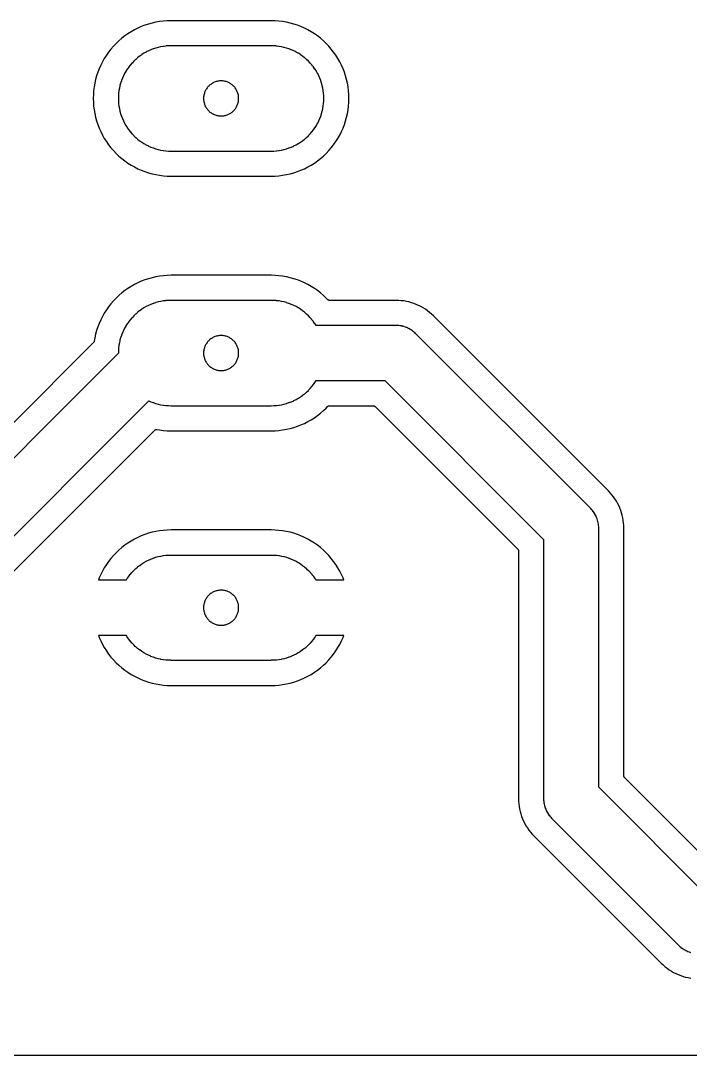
# Model space of a CAD drawing. Header units: millimetres. Extents: x -0.1 to 60, y -80 to 0.1.
# Drawn here: x 16.64 to 30, y -80.05 to -59.41 of the extents above; entities that cross this region are included whole.
import ezdxf

# ---------------------------------------------------------------- set-up
doc = ezdxf.new("R2010")
doc.units = ezdxf.units.MM

msp = doc.modelspace()

# ---------------------------------------------------------------- linework, layer by layer
for points in [[(21.637, -59.409), (19.638, -59.409), (19.561, -59.411), (19.485, -59.417), (19.41, -59.426), (19.335, -59.439), (19.261, -59.456), (19.187, -59.476), (19.115, -59.5), (19.044, -59.527), (18.974, -59.558), (18.906, -59.592), (18.84, -59.63), (18.776, -59.671), (18.714, -59.714), (18.654, -59.761), (18.596, -59.811), (18.541, -59.863), (18.488, -59.919), (18.439, -59.976), (18.392, -60.036), (18.348, -60.098), (18.307, -60.163), (18.27, -60.229), (18.236, -60.297), (18.205, -60.367), (18.177, -60.438), (18.153, -60.51), (18.133, -60.583), (18.117, -60.657), (18.103, -60.732), (18.094, -60.808), (18.089, -60.884), (18.087, -60.96), (18.089, -61.036), (18.094, -61.112), (18.103, -61.188), (18.117, -61.263), (18.133, -61.337), (18.153, -61.41), (18.177, -61.482), (18.205, -61.553), (18.236, -61.623), (18.27, -61.691), (18.307, -61.757), (18.348, -61.822), (18.392, -61.884), (18.439, -61.944), (18.488, -62.001), (18.541, -62.057), (18.596, -62.109), (18.654, -62.159), (18.714, -62.206), (18.776, -62.249), (18.84, -62.29), (18.906, -62.328), (18.974, -62.362), (19.044, -62.393), (19.115, -62.42), (19.187, -62.444), (19.261, -62.464), (19.335, -62.481), (19.41, -62.494), (19.485, -62.503), (19.561, -62.509), (19.638, -62.511), (21.637, -62.511), (21.714, -62.509), (21.79, -62.503), (21.865, -62.494), (21.94, -62.481), (22.014, -62.464), (22.088, -62.444), (22.16, -62.42), (22.231, -62.393), (22.301, -62.362), (22.369, -62.328), (22.435, -62.29), (22.499, -62.249), (22.561, -62.206), (22.621, -62.159), (22.679, -62.109), (22.734, -62.057), (22.787, -62.001), (22.836, -61.944), (22.883, -61.884), (22.927, -61.822), (22.968, -61.757), (23.005, -61.691), (23.039, -61.623), (23.07, -61.553), (23.098, -61.482), (23.122, -61.41), (23.142, -61.337), (23.158, -61.263), (23.172, -61.188), (23.181, -61.112), (23.186, -61.036), (23.188, -60.96), (23.186, -60.884), (23.181, -60.808), (23.172, -60.732), (23.158, -60.657), (23.142, -60.583), (23.122, -60.51), (23.098, -60.438), (23.07, -60.367), (23.039, -60.297), (23.005, -60.229), (22.968, -60.163), (22.927, -60.098), (22.883, -60.036), (22.836, -59.976), (22.787, -59.919), (22.734, -59.863), (22.679, -59.811), (22.621, -59.761), (22.561, -59.714), (22.499, -59.671), (22.435, -59.63), (22.369, -59.592), (22.301, -59.558), (22.231, -59.527), (22.16, -59.5), (22.088, -59.476), (22.014, -59.456), (21.94, -59.439), (21.865, -59.426), (21.79, -59.417), (21.714, -59.411), (21.637, -59.409)], [(21.637, -59.909), (19.637, -59.909), (19.636, -59.91), (19.587, -59.911), (19.585, -59.911), (19.536, -59.914), (19.533, -59.915), (19.485, -59.921), (19.482, -59.921), (19.434, -59.929), (19.431, -59.93), (19.383, -59.941), (19.381, -59.941), (19.334, -59.954), (19.331, -59.955), (19.285, -59.971), (19.282, -59.971), (19.237, -59.989), (19.234, -59.99), (19.189, -60.01), (19.187, -60.011), (19.143, -60.033), (19.141, -60.034), (19.098, -60.058), (19.096, -60.06), (19.055, -60.086), (19.053, -60.087), (19.013, -60.116), (19.011, -60.117), (18.972, -60.147), (18.97, -60.149), (18.933, -60.181), (18.931, -60.182), (18.896, -60.216), (18.894, -60.218), (18.86, -60.254), (18.858, -60.255), (18.826, -60.293), (18.825, -60.295), (18.794, -60.333), (18.793, -60.335), (18.765, -60.375), (18.763, -60.377), (18.737, -60.419), (18.736, -60.421), (18.712, -60.464), (18.71, -60.466), (18.688, -60.51), (18.687, -60.512), (18.667, -60.557), (18.667, -60.559), (18.649, -60.605), (18.648, -60.607), (18.633, -60.654), (18.632, -60.656), (18.619, -60.704), (18.618, -60.706), (18.607, -60.754), (18.607, -60.756), (18.599, -60.805), (18.598, -60.807), (18.592, -60.856), (18.592, -60.858), (18.588, -60.907), (18.588, -60.91), (18.587, -60.959), (18.587, -60.961), (18.588, -61.01), (18.588, -61.013), (18.592, -61.062), (18.592, -61.064), (18.598, -61.113), (18.599, -61.115), (18.607, -61.164), (18.607, -61.166), (18.618, -61.214), (18.619, -61.216), (18.632, -61.264), (18.633, -61.266), (18.648, -61.313), (18.649, -61.315), (18.667, -61.361), (18.667, -61.363), (18.687, -61.408), (18.688, -61.41), (18.71, -61.454), (18.712, -61.456), (18.736, -61.499), (18.737, -61.501), (18.763, -61.543), (18.765, -61.545), (18.793, -61.585), (18.794, -61.587), (18.825, -61.625), (18.826, -61.627), (18.858, -61.665), (18.86, -61.666), (18.894, -61.702), (18.896, -61.704), (18.931, -61.738), (18.933, -61.739), (18.97, -61.771), (18.972, -61.773), (19.011, -61.803), (19.013, -61.804), (19.053, -61.833), (19.055, -61.834), (19.096, -61.86), (19.098, -61.862), (19.141, -61.886), (19.143, -61.887), (19.187, -61.909), (19.189, -61.91), (19.234, -61.93), (19.237, -61.931), (19.282, -61.949), (19.285, -61.949), (19.331, -61.965), (19.334, -61.966), (19.381, -61.979), (19.383, -61.979), (19.431, -61.99), (19.434, -61.991), (19.482, -61.999), (19.485, -61.999), (19.533, -62.005), (19.536, -62.006), (19.585, -62.009), (19.587, -62.009), (19.636, -62.01), (19.637, -62.011), (21.637, -62.011), (21.639, -62.01), (21.688, -62.009), (21.69, -62.009), (21.739, -62.006), (21.742, -62.005), (21.79, -61.999), (21.793, -61.999), (21.841, -61.991), (21.844, -61.99), (21.892, -61.979), (21.894, -61.979), (21.941, -61.966), (21.944, -61.965), (21.99, -61.949), (21.993, -61.949), (22.038, -61.931), (22.041, -61.93), (22.086, -61.91), (22.088, -61.909), (22.132, -61.887), (22.134, -61.886), (22.177, -61.862), (22.179, -61.86), (22.22, -61.834), (22.222, -61.833), (22.262, -61.804), (22.264, -61.803), (22.303, -61.773), (22.305, -61.771), (22.342, -61.739), (22.344, -61.738), (22.379, -61.704), (22.381, -61.702), (22.415, -61.666), (22.417, -61.665), (22.449, -61.627), (22.45, -61.625), (22.481, -61.587), (22.482, -61.585), (22.51, -61.545), (22.512, -61.543), (22.538, -61.501), (22.539, -61.499), (22.563, -61.456), (22.565, -61.454), (22.587, -61.41), (22.588, -61.408), (22.608, -61.363), (22.608, -61.361), (22.626, -61.315), (22.627, -61.313), (22.642, -61.266), (22.643, -61.264), (22.656, -61.216), (22.657, -61.214), (22.668, -61.166), (22.668, -61.164), (22.676, -61.115), (22.677, -61.113), (22.683, -61.064), (22.683, -61.062), (22.687, -61.013), (22.687, -61.01), (22.688, -60.961), (22.688, -60.959), (22.687, -60.91), (22.687, -60.907), (22.683, -60.858), (22.683, -60.856), (22.677, -60.807), (22.676, -60.805), (22.668, -60.756), (22.668, -60.754), (22.657, -60.706), (22.656, -60.704), (22.643, -60.656), (22.642, -60.654), (22.627, -60.607), (22.626, -60.605), (22.608, -60.559), (22.608, -60.557), (22.588, -60.512), (22.587, -60.51), (22.565, -60.466), (22.563, -60.464), (22.539, -60.421), (22.538, -60.419), (22.512, -60.377), (22.51, -60.375), (22.482, -60.335), (22.481, -60.333), (22.45, -60.295), (22.449, -60.293), (22.417, -60.255), (22.415, -60.254), (22.381, -60.218), (22.379, -60.216), (22.344, -60.182), (22.342, -60.181), (22.305, -60.149), (22.303, -60.147), (22.264, -60.117), (22.262, -60.116), (22.222, -60.087), (22.22, -60.086), (22.179, -60.06), (22.177, -60.058), (22.134, -60.034), (22.132, -60.033), (22.088, -60.011), (22.086, -60.01), (22.041, -59.99), (22.038, -59.989), (21.993, -59.971), (21.99, -59.971), (21.944, -59.955), (21.941, -59.954), (21.894, -59.941), (21.892, -59.941), (21.844, -59.93), (21.841, -59.929), (21.793, -59.921), (21.79, -59.921), (21.742, -59.915), (21.739, -59.914), (21.69, -59.911), (21.688, -59.911), (21.639, -59.91), (21.637, -59.909)], [(20.987, -60.96), (20.987, -60.943), (20.986, -60.926), (20.984, -60.909), (20.981, -60.892), (20.977, -60.875), (20.972, -60.858), (20.967, -60.842), (20.961, -60.826), (20.954, -60.81), (20.946, -60.795), (20.938, -60.78), (20.929, -60.766), (20.919, -60.752), (20.908, -60.738), (20.897, -60.725), (20.885, -60.713), (20.873, -60.701), (20.86, -60.689), (20.846, -60.679), (20.832, -60.669), (20.817, -60.66), (20.802, -60.651), (20.787, -60.644), (20.771, -60.637), (20.755, -60.63), (20.739, -60.625), (20.723, -60.621), (20.706, -60.617), (20.689, -60.614), (20.672, -60.612), (20.655, -60.61), (20.637, -60.61), (20.62, -60.61), (20.603, -60.612), (20.586, -60.614), (20.569, -60.617), (20.552, -60.621), (20.536, -60.625), (20.52, -60.63), (20.504, -60.637), (20.488, -60.644), (20.473, -60.651), (20.458, -60.66), (20.443, -60.669), (20.429, -60.679), (20.415, -60.689), (20.402, -60.701), (20.39, -60.713), (20.378, -60.725), (20.367, -60.738), (20.356, -60.752), (20.346, -60.766), (20.337, -60.78), (20.329, -60.795), (20.321, -60.81), (20.314, -60.826), (20.308, -60.842), (20.303, -60.858), (20.298, -60.875), (20.294, -60.892), (20.291, -60.909), (20.289, -60.926), (20.288, -60.943), (20.288, -60.96), (20.288, -60.977), (20.289, -60.994), (20.291, -61.011), (20.294, -61.028), (20.298, -61.045), (20.303, -61.062), (20.308, -61.078), (20.314, -61.094), (20.321, -61.11), (20.329, -61.125), (20.337, -61.14), (20.346, -61.154), (20.356, -61.168), (20.367, -61.182), (20.378, -61.195), (20.39, -61.207), (20.402, -61.219), (20.415, -61.231), (20.429, -61.241), (20.443, -61.251), (20.458, -61.26), (20.473, -61.269), (20.488, -61.276), (20.504, -61.283), (20.52, -61.29), (20.536, -61.295), (20.552, -61.299), (20.569, -61.303), (20.586, -61.306), (20.603, -61.308), (20.62, -61.31), (20.637, -61.31), (20.655, -61.31), (20.672, -61.308), (20.689, -61.306), (20.706, -61.303), (20.723, -61.299), (20.739, -61.295), (20.755, -61.29), (20.771, -61.283), (20.787, -61.276), (20.802, -61.269), (20.817, -61.26), (20.832, -61.251), (20.846, -61.241), (20.86, -61.231), (20.873, -61.219), (20.885, -61.207), (20.897, -61.195), (20.908, -61.182), (20.919, -61.168), (20.929, -61.154), (20.938, -61.14), (20.946, -61.125), (20.954, -61.11), (20.961, -61.094), (20.967, -61.078), (20.972, -61.062), (20.977, -61.045), (20.981, -61.028), (20.984, -61.011), (20.986, -60.994), (20.987, -60.977), (20.987, -60.96)], [(30.583, -76.405), (28.688, -74.509), (28.686, -74.508), (28.684, -74.506), (28.683, -74.504), (28.681, -74.502), (28.68, -74.5), (28.679, -74.498), (28.678, -74.496), (28.677, -74.493), (28.676, -74.491), (28.675, -74.489), (28.675, -74.486), (28.674, -74.484), (28.674, -74.481), (28.673, -74.479), (28.673, -74.477), (28.673, -74.474), (28.673, -69.533), (28.672, -69.481), (28.668, -69.43), (28.662, -69.378), (28.653, -69.328), (28.642, -69.277), (28.628, -69.228), (28.612, -69.179), (28.593, -69.13), (28.572, -69.083), (28.549, -69.037), (28.524, -68.992), (28.496, -68.949), (28.466, -68.907), (28.435, -68.866), (28.401, -68.827), (28.365, -68.789), (24.873, -65.298), (24.835, -65.262), (24.796, -65.228), (24.756, -65.196), (24.714, -65.167), (24.67, -65.139), (24.625, -65.114), (24.579, -65.09), (24.532, -65.069), (24.484, -65.051), (24.435, -65.035), (24.385, -65.021), (24.335, -65.01), (24.284, -65.001), (24.233, -64.995), (24.182, -64.991), (24.129, -64.989), (22.799, -64.989), (22.797, -64.989), (22.794, -64.989), (22.792, -64.989), (22.789, -64.988), (22.787, -64.988), (22.784, -64.987), (22.782, -64.986), (22.78, -64.985), (22.777, -64.984), (22.775, -64.983), (22.773, -64.982), (22.771, -64.981), (22.769, -64.979), (22.767, -64.977), (22.765, -64.976), (22.763, -64.974), (22.734, -64.943), (22.679, -64.891), (22.621, -64.841), (22.561, -64.794), (22.499, -64.751), (22.435, -64.71), (22.369, -64.672), (22.301, -64.638), (22.231, -64.607), (22.16, -64.58), (22.088, -64.556), (22.014, -64.536), (21.94, -64.519), (21.865, -64.506), (21.79, -64.497), (21.714, -64.491), (21.637, -64.489), (19.638, -64.489), (19.561, -64.491), (19.485, -64.497), (19.41, -64.506), (19.335, -64.519), (19.261, -64.536), (19.187, -64.556), (19.115, -64.58), (19.044, -64.607), (18.974, -64.638), (18.906, -64.672), (18.84, -64.71), (18.776, -64.751), (18.714, -64.794), (18.654, -64.841), (18.596, -64.891), (18.541, -64.943), (18.488, -64.999), (18.439, -65.056), (18.392, -65.116), (18.348, -65.178), (18.307, -65.243), (18.27, -65.309), (18.236, -65.377), (18.205, -65.447), (18.177, -65.518), (18.153, -65.59), (18.133, -65.663), (18.117, -65.737), (18.105, -65.804), (18.104, -65.806), (18.104, -65.809), (18.103, -65.811), (18.102, -65.814), (18.101, -65.816), (18.1, -65.818), (18.099, -65.821), (18.098, -65.823), (18.096, -65.825), (18.094, -65.827), (18.093, -65.829), (18.091, -65.831), (14.809, -69.113)], [(30.39, -76.92), (28.173, -74.702), (28.173, -69.532), (28.173, -69.531), (28.172, -69.507), (28.172, -69.504), (28.17, -69.48), (28.17, -69.477), (28.167, -69.453), (28.167, -69.451), (28.162, -69.426), (28.162, -69.424), (28.157, -69.4), (28.156, -69.398), (28.149, -69.374), (28.149, -69.372), (28.141, -69.348), (28.14, -69.346), (28.131, -69.323), (28.13, -69.321), (28.12, -69.298), (28.119, -69.296), (28.108, -69.274), (28.107, -69.272), (28.095, -69.251), (28.094, -69.249), (28.081, -69.228), (28.079, -69.226), (28.065, -69.206), (28.064, -69.204), (28.049, -69.184), (28.047, -69.182), (28.031, -69.164), (28.029, -69.162), (28.012, -69.144), (28.012, -69.143), (24.519, -65.651), (24.518, -65.65), (24.5, -65.633), (24.499, -65.631), (24.48, -65.615), (24.478, -65.614), (24.459, -65.599), (24.457, -65.597), (24.437, -65.583), (24.435, -65.582), (24.414, -65.569), (24.412, -65.567), (24.39, -65.555), (24.388, -65.554), (24.366, -65.543), (24.364, -65.542), (24.342, -65.532), (24.339, -65.531), (24.317, -65.522), (24.314, -65.522), (24.291, -65.514), (24.289, -65.513), (24.265, -65.507), (24.263, -65.506), (24.239, -65.501), (24.236, -65.5), (24.212, -65.496), (24.21, -65.496), (24.185, -65.493), (24.183, -65.492), (24.158, -65.49), (24.156, -65.49), (24.131, -65.49), (24.13, -65.49), (22.532, -65.49), (22.512, -65.457), (22.51, -65.455), (22.482, -65.415), (22.481, -65.413), (22.45, -65.375), (22.449, -65.373), (22.417, -65.335), (22.415, -65.334), (22.381, -65.298), (22.379, -65.296), (22.344, -65.262), (22.342, -65.261), (22.305, -65.229), (22.303, -65.227), (22.264, -65.197), (22.262, -65.196), (22.222, -65.167), (22.22, -65.166), (22.179, -65.14), (22.177, -65.138), (22.134, -65.114), (22.132, -65.113), (22.088, -65.091), (22.086, -65.09), (22.041, -65.07), (22.038, -65.069), (21.993, -65.051), (21.99, -65.051), (21.944, -65.035), (21.941, -65.034), (21.894, -65.021), (21.892, -65.021), (21.844, -65.01), (21.841, -65.009), (21.793, -65.001), (21.79, -65.001), (21.742, -64.995), (21.739, -64.994), (21.69, -64.991), (21.688, -64.991), (21.639, -64.99), (21.637, -64.989), (19.637, -64.989), (19.636, -64.99), (19.587, -64.991), (19.585, -64.991), (19.536, -64.994), (19.533, -64.995), (19.485, -65.001), (19.482, -65.001), (19.434, -65.009), (19.431, -65.01), (19.383, -65.021), (19.381, -65.021), (19.334, -65.034), (19.331, -65.035), (19.285, -65.051), (19.282, -65.051), (19.237, -65.069), (19.234, -65.07), (19.189, -65.09), (19.187, -65.091), (19.143, -65.113), (19.141, -65.114), (19.098, -65.138), (19.096, -65.14), (19.055, -65.166), (19.053, -65.167), (19.013, -65.196), (19.011, -65.197), (18.972, -65.227), (18.97, -65.229), (18.933, -65.261), (18.931, -65.262), (18.896, -65.296), (18.894, -65.298), (18.86, -65.334), (18.858, -65.335), (18.826, -65.373), (18.825, -65.375), (18.794, -65.413), (18.793, -65.415), (18.765, -65.455), (18.763, -65.457), (18.737, -65.499), (18.736, -65.501), (18.712, -65.544), (18.71, -65.546), (18.688, -65.59), (18.687, -65.592), (18.667, -65.637), (18.667, -65.639), (18.649, -65.685), (18.648, -65.687), (18.633, -65.734), (18.632, -65.736), (18.619, -65.784), (18.618, -65.786), (18.607, -65.834), (18.607, -65.836), (18.599, -65.885), (18.598, -65.887), (18.592, -65.936), (18.592, -65.938), (18.588, -65.987), (18.588, -65.99), (18.587, -66.039), (18.587, -66.041), (18.587, -66.042), (14.923, -69.707)], [(20.987, -66.04), (20.987, -66.023), (20.986, -66.006), (20.984, -65.989), (20.981, -65.972), (20.977, -65.955), (20.972, -65.938), (20.967, -65.922), (20.961, -65.906), (20.954, -65.89), (20.946, -65.875), (20.938, -65.86), (20.929, -65.846), (20.919, -65.832), (20.908, -65.818), (20.897, -65.805), (20.885, -65.793), (20.873, -65.781), (20.86, -65.769), (20.846, -65.759), (20.832, -65.749), (20.817, -65.74), (20.802, -65.731), (20.787, -65.724), (20.771, -65.717), (20.755, -65.71), (20.739, -65.705), (20.723, -65.701), (20.706, -65.697), (20.689, -65.694), (20.672, -65.692), (20.655, -65.69), (20.637, -65.69), (20.62, -65.69), (20.603, -65.692), (20.586, -65.694), (20.569, -65.697), (20.552, -65.701), (20.536, -65.705), (20.52, -65.71), (20.504, -65.717), (20.488, -65.724), (20.473, -65.731), (20.458, -65.74), (20.443, -65.749), (20.429, -65.759), (20.415, -65.769), (20.402, -65.781), (20.39, -65.793), (20.378, -65.805), (20.367, -65.818), (20.356, -65.832), (20.346, -65.846), (20.337, -65.86), (20.329, -65.875), (20.321, -65.89), (20.314, -65.906), (20.308, -65.922), (20.303, -65.938), (20.298, -65.955), (20.294, -65.972), (20.291, -65.989), (20.289, -66.006), (20.288, -66.023), (20.288, -66.04), (20.288, -66.057), (20.289, -66.074), (20.291, -66.091), (20.294, -66.108), (20.298, -66.125), (20.303, -66.142), (20.308, -66.158), (20.314, -66.174), (20.321, -66.19), (20.329, -66.205), (20.337, -66.22), (20.346, -66.234), (20.356, -66.248), (20.367, -66.262), (20.378, -66.275), (20.39, -66.287), (20.402, -66.299), (20.415, -66.311), (20.429, -66.321), (20.443, -66.331), (20.458, -66.34), (20.473, -66.349), (20.488, -66.356), (20.504, -66.363), (20.52, -66.37), (20.536, -66.375), (20.552, -66.379), (20.569, -66.383), (20.586, -66.386), (20.603, -66.388), (20.62, -66.39), (20.637, -66.39), (20.655, -66.39), (20.672, -66.388), (20.689, -66.386), (20.706, -66.383), (20.723, -66.379), (20.739, -66.375), (20.755, -66.37), (20.771, -66.363), (20.787, -66.356), (20.802, -66.349), (20.817, -66.34), (20.832, -66.331), (20.846, -66.321), (20.86, -66.311), (20.873, -66.299), (20.885, -66.287), (20.897, -66.275), (20.908, -66.262), (20.919, -66.248), (20.929, -66.234), (20.938, -66.22), (20.946, -66.205), (20.954, -66.19), (20.961, -66.174), (20.967, -66.158), (20.972, -66.142), (20.977, -66.125), (20.981, -66.108), (20.984, -66.091), (20.986, -66.074), (20.987, -66.057), (20.987, -66.04)], [(15.701, -70.485), (19.194, -66.992), (19.234, -67.01), (19.237, -67.011), (19.282, -67.029), (19.285, -67.029), (19.331, -67.045), (19.334, -67.046), (19.381, -67.059), (19.383, -67.059), (19.431, -67.07), (19.434, -67.071), (19.482, -67.079), (19.485, -67.079), (19.533, -67.085), (19.536, -67.086), (19.585, -67.089), (19.587, -67.089), (19.636, -67.09), (19.637, -67.091), (21.637, -67.091), (21.639, -67.09), (21.688, -67.089), (21.69, -67.089), (21.739, -67.086), (21.742, -67.085), (21.79, -67.079), (21.793, -67.079), (21.841, -67.071), (21.844, -67.07), (21.892, -67.059), (21.894, -67.059), (21.941, -67.046), (21.944, -67.045), (21.99, -67.029), (21.993, -67.029), (22.038, -67.011), (22.041, -67.01), (22.086, -66.99), (22.088, -66.989), (22.132, -66.967), (22.134, -66.966), (22.177, -66.942), (22.179, -66.94), (22.22, -66.914), (22.222, -66.913), (22.262, -66.884), (22.264, -66.883), (22.303, -66.853), (22.305, -66.851), (22.342, -66.819), (22.344, -66.818), (22.379, -66.784), (22.381, -66.782), (22.415, -66.746), (22.417, -66.745), (22.449, -66.707), (22.45, -66.705), (22.481, -66.667), (22.482, -66.665), (22.51, -66.625), (22.512, -66.623), (22.532, -66.59), (23.902, -66.59), (27.072, -69.76), (27.072, -74.93), (27.072, -74.931), (27.073, -74.956), (27.073, -74.958), (27.075, -74.983), (27.075, -74.985), (27.078, -75.01), (27.078, -75.012), (27.083, -75.036), (27.083, -75.039), (27.088, -75.063), (27.089, -75.065), (27.096, -75.089), (27.096, -75.091), (27.104, -75.114), (27.105, -75.117), (27.114, -75.139), (27.115, -75.142), (27.125, -75.164), (27.126, -75.166), (27.137, -75.188), (27.138, -75.19), (27.15, -75.212), (27.151, -75.214), (27.164, -75.235), (27.166, -75.237), (27.18, -75.257), (27.181, -75.259), (27.196, -75.278), (27.198, -75.28), (27.214, -75.299), (27.216, -75.3), (27.233, -75.318), (27.233, -75.319), (29.773, -77.859), (29.774, -77.86), (29.792, -77.877), (29.794, -77.879), (29.812, -77.895), (29.814, -77.896), (29.834, -77.911), (29.836, -77.913), (29.856, -77.927), (29.858, -77.928), (29.879, -77.941), (29.881, -77.943), (29.902, -77.955), (29.904, -77.956), (29.926, -77.967), (29.928, -77.968), (29.951, -77.978), (29.953, -77.979), (29.976, -77.988), (29.978, -77.988), (30.002, -77.996)], [(16.295, -70.599), (19.314, -67.579), (19.316, -67.577), (19.318, -67.576), (19.32, -67.574), (19.322, -67.573), (19.324, -67.572), (19.326, -67.57), (19.328, -67.569), (19.33, -67.568), (19.332, -67.567), (19.335, -67.567), (19.337, -67.566), (19.339, -67.565), (19.342, -67.565), (19.344, -67.565), (19.346, -67.564), (19.349, -67.564), (19.351, -67.564), (19.353, -67.564), (19.356, -67.565), (19.358, -67.565), (19.41, -67.574), (19.485, -67.583), (19.561, -67.589), (19.638, -67.591), (21.637, -67.591), (21.714, -67.589), (21.79, -67.583), (21.865, -67.574), (21.94, -67.561), (22.014, -67.544), (22.088, -67.524), (22.16, -67.5), (22.231, -67.473), (22.301, -67.442), (22.369, -67.408), (22.435, -67.37), (22.499, -67.329), (22.561, -67.286), (22.621, -67.239), (22.679, -67.189), (22.734, -67.137), (22.763, -67.106), (22.765, -67.104), (22.767, -67.103), (22.768, -67.101), (22.77, -67.1), (22.772, -67.099), (22.774, -67.097), (22.776, -67.096), (22.779, -67.095), (22.781, -67.094), (22.783, -67.093), (22.785, -67.093), (22.788, -67.092), (22.79, -67.091), (22.792, -67.091), (22.795, -67.091), (22.797, -67.091), (22.799, -67.091), (23.674, -67.091), (23.677, -67.091), (23.679, -67.091), (23.681, -67.091), (23.684, -67.092), (23.686, -67.092), (23.689, -67.093), (23.691, -67.093), (23.693, -67.094), (23.696, -67.095), (23.698, -67.096), (23.7, -67.098), (23.702, -67.099), (23.704, -67.1), (23.706, -67.102), (23.708, -67.104), (23.709, -67.105), (26.557, -69.953), (26.559, -69.955), (26.561, -69.957), (26.562, -69.959), (26.564, -69.961), (26.565, -69.963), (26.566, -69.965), (26.567, -69.967), (26.568, -69.969), (26.569, -69.972), (26.57, -69.974), (26.57, -69.976), (26.571, -69.979), (26.571, -69.981), (26.572, -69.983), (26.572, -69.986), (26.572, -69.988), (26.572, -74.929), (26.573, -74.982), (26.577, -75.033), (26.583, -75.084), (26.592, -75.135), (26.603, -75.185), (26.617, -75.235), (26.633, -75.284), (26.652, -75.332), (26.673, -75.379), (26.696, -75.425), (26.721, -75.47), (26.749, -75.514), (26.779, -75.556), (26.81, -75.596), (26.844, -75.635), (26.88, -75.673), (29.419, -78.212), (29.457, -78.248), (29.496, -78.282), (29.537, -78.314), (29.579, -78.343), (29.622, -78.371), (29.667, -78.396), (29.713, -78.42), (29.76, -78.441), (29.809, -78.459), (29.858, -78.475), (29.907, -78.489), (29.958, -78.5), (30.008, -78.509)], [(18.191, -70.563), (18.747, -70.563), (18.763, -70.537), (18.765, -70.535), (18.793, -70.495), (18.794, -70.493), (18.825, -70.455), (18.826, -70.453), (18.858, -70.415), (18.86, -70.414), (18.894, -70.378), (18.896, -70.376), (18.931, -70.342), (18.933, -70.341), (18.97, -70.309), (18.972, -70.307), (19.011, -70.277), (19.013, -70.276), (19.053, -70.247), (19.055, -70.246), (19.096, -70.22), (19.098, -70.218), (19.141, -70.194), (19.143, -70.193), (19.187, -70.171), (19.189, -70.17), (19.234, -70.15), (19.237, -70.149), (19.282, -70.131), (19.285, -70.131), (19.331, -70.115), (19.334, -70.114), (19.381, -70.101), (19.383, -70.101), (19.431, -70.09), (19.434, -70.089), (19.482, -70.081), (19.485, -70.081), (19.533, -70.075), (19.536, -70.074), (19.585, -70.071), (19.587, -70.071), (19.636, -70.07), (19.637, -70.069), (21.637, -70.069), (21.639, -70.07), (21.688, -70.071), (21.69, -70.071), (21.739, -70.074), (21.742, -70.075), (21.79, -70.081), (21.793, -70.081), (21.841, -70.089), (21.844, -70.09), (21.892, -70.101), (21.894, -70.101), (21.941, -70.114), (21.944, -70.115), (21.99, -70.131), (21.993, -70.131), (22.038, -70.149), (22.041, -70.15), (22.086, -70.17), (22.088, -70.171), (22.132, -70.193), (22.134, -70.194), (22.177, -70.218), (22.179, -70.22), (22.22, -70.246), (22.222, -70.247), (22.262, -70.276), (22.264, -70.277), (22.303, -70.307), (22.305, -70.309), (22.342, -70.341), (22.344, -70.342), (22.379, -70.376), (22.381, -70.378), (22.415, -70.414), (22.417, -70.415), (22.449, -70.453), (22.45, -70.455), (22.481, -70.493), (22.482, -70.495), (22.51, -70.535), (22.512, -70.537), (22.528, -70.563), (23.084, -70.563), (23.07, -70.527), (23.039, -70.457), (23.005, -70.389), (22.968, -70.323), (22.927, -70.258), (22.883, -70.196), (22.836, -70.136), (22.787, -70.079), (22.734, -70.023), (22.679, -69.971), (22.621, -69.921), (22.561, -69.874), (22.499, -69.831), (22.435, -69.79), (22.369, -69.752), (22.301, -69.718), (22.231, -69.687), (22.16, -69.66), (22.088, -69.636), (22.014, -69.616), (21.94, -69.599), (21.865, -69.586), (21.79, -69.577), (21.714, -69.571), (21.637, -69.569), (19.638, -69.569), (19.561, -69.571), (19.485, -69.577), (19.41, -69.586), (19.335, -69.599), (19.261, -69.616), (19.187, -69.636), (19.115, -69.66), (19.044, -69.687), (18.974, -69.718), (18.906, -69.752), (18.84, -69.79), (18.776, -69.831), (18.714, -69.874), (18.654, -69.921), (18.596, -69.971), (18.541, -70.023), (18.488, -70.079), (18.439, -70.136), (18.392, -70.196), (18.348, -70.258), (18.307, -70.323), (18.27, -70.389), (18.236, -70.457), (18.205, -70.527), (18.191, -70.563)], [(20.987, -71.12), (20.987, -71.103), (20.986, -71.086), (20.984, -71.069), (20.981, -71.052), (20.977, -71.035), (20.972, -71.018), (20.967, -71.002), (20.961, -70.986), (20.954, -70.97), (20.946, -70.955), (20.938, -70.94), (20.929, -70.926), (20.919, -70.912), (20.908, -70.898), (20.897, -70.885), (20.885, -70.873), (20.873, -70.861), (20.86, -70.849), (20.846, -70.839), (20.832, -70.829), (20.817, -70.82), (20.802, -70.811), (20.787, -70.804), (20.771, -70.797), (20.755, -70.79), (20.739, -70.785), (20.723, -70.781), (20.706, -70.777), (20.689, -70.774), (20.672, -70.772), (20.655, -70.77), (20.637, -70.77), (20.62, -70.77), (20.603, -70.772), (20.586, -70.774), (20.569, -70.777), (20.552, -70.781), (20.536, -70.785), (20.52, -70.79), (20.504, -70.797), (20.488, -70.804), (20.473, -70.811), (20.458, -70.82), (20.443, -70.829), (20.429, -70.839), (20.415, -70.849), (20.402, -70.861), (20.39, -70.873), (20.378, -70.885), (20.367, -70.898), (20.356, -70.912), (20.346, -70.926), (20.337, -70.94), (20.329, -70.955), (20.321, -70.97), (20.314, -70.986), (20.308, -71.002), (20.303, -71.018), (20.298, -71.035), (20.294, -71.052), (20.291, -71.069), (20.289, -71.086), (20.288, -71.103), (20.288, -71.12), (20.288, -71.137), (20.289, -71.154), (20.291, -71.171), (20.294, -71.188), (20.298, -71.205), (20.303, -71.222), (20.308, -71.238), (20.314, -71.254), (20.321, -71.27), (20.329, -71.285), (20.337, -71.3), (20.346, -71.314), (20.356, -71.328), (20.367, -71.342), (20.378, -71.355), (20.39, -71.367), (20.402, -71.379), (20.415, -71.391), (20.429, -71.401), (20.443, -71.411), (20.458, -71.42), (20.473, -71.429), (20.488, -71.436), (20.504, -71.443), (20.52, -71.45), (20.536, -71.455), (20.552, -71.459), (20.569, -71.463), (20.586, -71.466), (20.603, -71.468), (20.62, -71.47), (20.637, -71.47), (20.655, -71.47), (20.672, -71.468), (20.689, -71.466), (20.706, -71.463), (20.723, -71.459), (20.739, -71.455), (20.755, -71.45), (20.771, -71.443), (20.787, -71.436), (20.802, -71.429), (20.817, -71.42), (20.832, -71.411), (20.846, -71.401), (20.86, -71.391), (20.873, -71.379), (20.885, -71.367), (20.897, -71.355), (20.908, -71.342), (20.919, -71.328), (20.929, -71.314), (20.938, -71.3), (20.946, -71.285), (20.954, -71.27), (20.961, -71.254), (20.967, -71.238), (20.972, -71.222), (20.977, -71.205), (20.981, -71.188), (20.984, -71.171), (20.986, -71.154), (20.987, -71.137), (20.987, -71.12)], [(18.191, -71.677), (18.205, -71.713), (18.236, -71.783), (18.27, -71.851), (18.307, -71.917), (18.348, -71.982), (18.392, -72.044), (18.439, -72.104), (18.488, -72.161), (18.541, -72.217), (18.596, -72.269), (18.654, -72.319), (18.714, -72.366), (18.776, -72.409), (18.84, -72.45), (18.906, -72.488), (18.974, -72.522), (19.044, -72.553), (19.115, -72.58), (19.187, -72.604), (19.261, -72.624), (19.335, -72.641), (19.41, -72.654), (19.485, -72.663), (19.561, -72.669), (19.638, -72.671), (21.637, -72.671), (21.714, -72.669), (21.79, -72.663), (21.865, -72.654), (21.94, -72.641), (22.014, -72.624), (22.088, -72.604), (22.16, -72.58), (22.231, -72.553), (22.301, -72.522), (22.369, -72.488), (22.435, -72.45), (22.499, -72.409), (22.561, -72.366), (22.621, -72.319), (22.679, -72.269), (22.734, -72.217), (22.787, -72.161), (22.836, -72.104), (22.883, -72.044), (22.927, -71.982), (22.968, -71.917), (23.005, -71.851), (23.039, -71.783), (23.07, -71.713), (23.084, -71.677), (22.528, -71.677), (22.512, -71.703), (22.51, -71.705), (22.482, -71.745), (22.481, -71.747), (22.45, -71.785), (22.449, -71.787), (22.417, -71.825), (22.415, -71.826), (22.381, -71.862), (22.379, -71.864), (22.344, -71.898), (22.342, -71.899), (22.305, -71.931), (22.303, -71.933), (22.264, -71.963), (22.262, -71.964), (22.222, -71.993), (22.22, -71.994), (22.179, -72.02), (22.177, -72.022), (22.134, -72.046), (22.132, -72.047), (22.088, -72.069), (22.086, -72.07), (22.041, -72.09), (22.038, -72.091), (21.993, -72.109), (21.99, -72.109), (21.944, -72.125), (21.941, -72.126), (21.894, -72.139), (21.892, -72.139), (21.844, -72.15), (21.841, -72.151), (21.793, -72.159), (21.79, -72.159), (21.742, -72.165), (21.739, -72.166), (21.69, -72.169), (21.688, -72.169), (21.639, -72.17), (21.637, -72.171), (19.637, -72.171), (19.636, -72.17), (19.587, -72.169), (19.585, -72.169), (19.536, -72.166), (19.533, -72.165), (19.485, -72.159), (19.482, -72.159), (19.434, -72.151), (19.431, -72.15), (19.383, -72.139), (19.381, -72.139), (19.334, -72.126), (19.331, -72.125), (19.285, -72.109), (19.282, -72.109), (19.237, -72.091), (19.234, -72.09), (19.189, -72.07), (19.187, -72.069), (19.143, -72.047), (19.141, -72.046), (19.098, -72.022), (19.096, -72.02), (19.055, -71.994), (19.053, -71.993), (19.013, -71.964), (19.011, -71.963), (18.972, -71.933), (18.97, -71.931), (18.933, -71.899), (18.931, -71.898), (18.896, -71.864), (18.894, -71.862), (18.86, -71.826), (18.858, -71.825), (18.826, -71.787), (18.825, -71.785), (18.794, -71.747), (18.793, -71.745), (18.765, -71.705), (18.763, -71.703), (18.747, -71.677), (18.191, -71.677)], [(0, -80.05), (60, -80.05)]]:
    msp.add_lwpolyline(points)

doc.saveas('drawing.dxf')
